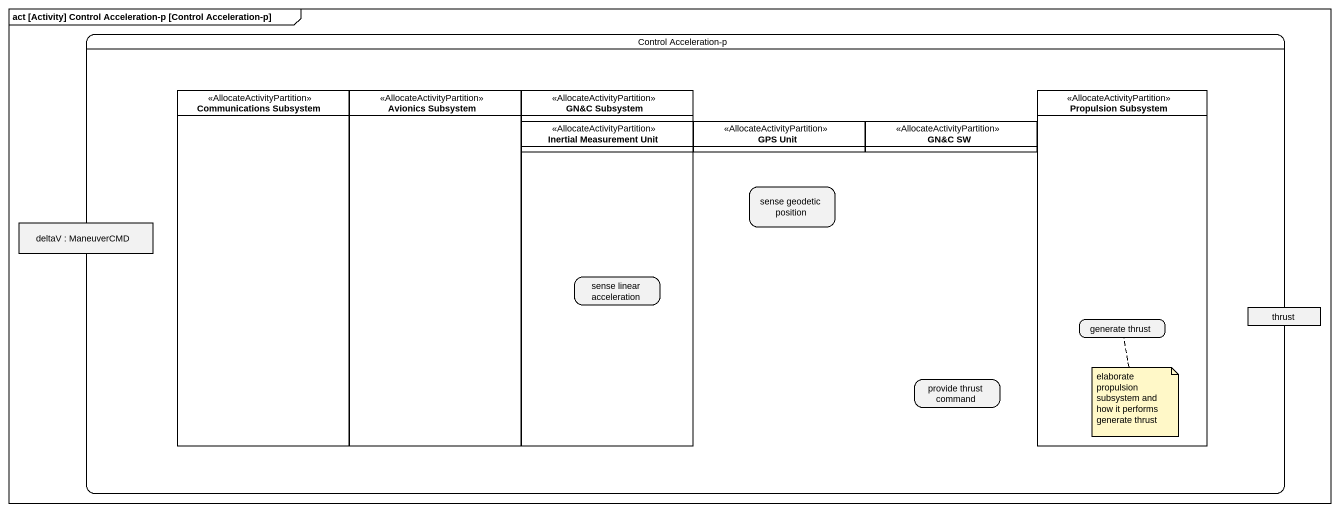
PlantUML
@startuml
mainframe act [Activity] Control Acceleration-p [Control Acceleration-p]
hide empty description
state "Control Acceleration-p" as Control_Acceleration_p {
  state "Communications Subsystem" as Communications_Subsystem <<AllocateActivityPartition>>
  state "Avionics Subsystem" as Avionics_Subsystem <<AllocateActivityPartition>>
  state "GN&C Subsystem" as GN_C_Subsystem <<AllocateActivityPartition>> {
    state "Inertial Measurement Unit" as Inertial_Measurement_Unit <<AllocateActivityPartition>>
    state "sense linear acceleration" as sense_linear_acceleration
  }
  state "GPS Unit" as GPS_Unit <<AllocateActivityPartition>>
  state "GN&C SW" as GN_C_SW <<AllocateActivityPartition>>
  state "Propulsion Subsystem" as Propulsion_Subsystem <<AllocateActivityPartition>> {
    state "generate thrust" as generate_thrust
  }
  state "sense geodetic position" as sense_geodetic_position
  state "deltaV : ManeuverCMD" as deltaV <<object>>
  state thrust <<object>>
  state "provide thrust command" as provide_thrust_command
}
note bottom of generate_thrust : elaborate propulsion subsystem and how it performs generate thrust
@enduml
